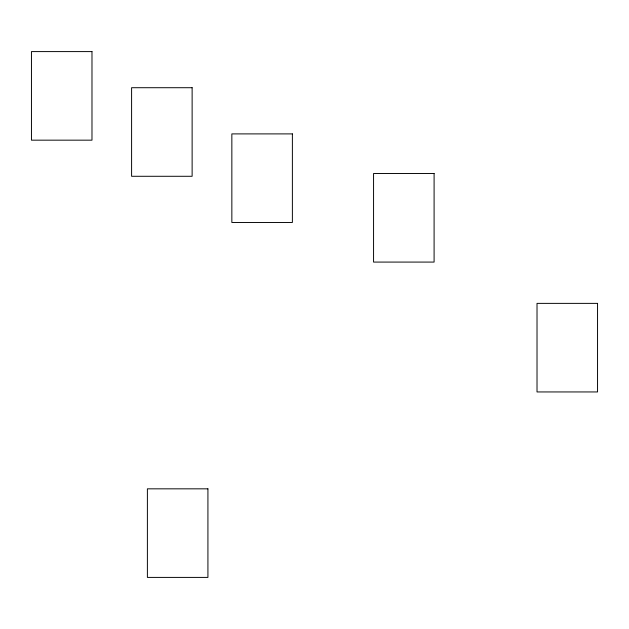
<?xml version="1.0" encoding="UTF-8"?>
<svg xmlns="http://www.w3.org/2000/svg" width="629" height="629" viewBox="0 0 629 629"><rect width="100%" height="100%" fill="white"/><g stroke="black" fill="none" stroke-linecap="round" stroke-linejoin="round"><path stroke-width="0.94" d="M91.983 51.594L31.45 51.594L31.45 140.165L91.983 140.165L91.983 51.594M192.128 87.714L131.595 87.714L131.595 176.285L192.128 176.285L192.128 87.714M292.383 133.898L231.849 133.898L231.849 222.469L292.383 222.469L292.383 133.898M434.096 173.51L373.563 173.51L373.563 262.081L434.096 262.081L434.096 173.51M597.55 303.375L537.017 303.375L537.017 391.946L597.55 391.946L597.55 303.375M207.924 488.835L147.39 488.835L147.39 577.406L207.924 577.406L207.924 488.835"/></g></svg>
